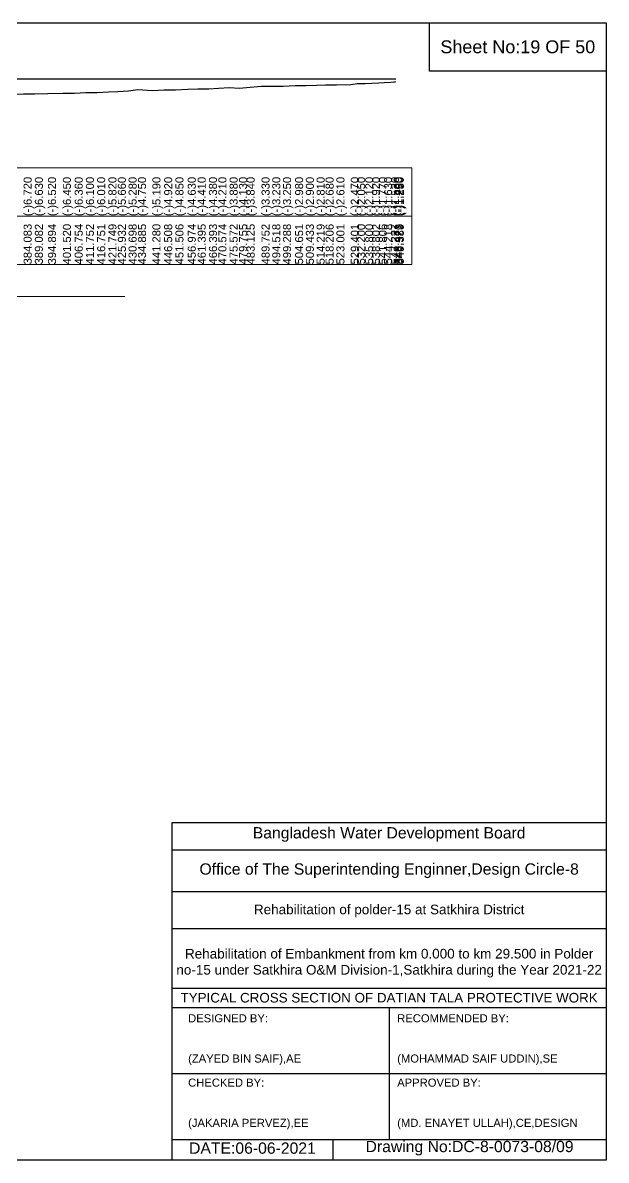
# Model space of a CAD drawing. Header units: inches. Extents: x 89000 to 845000, y -7071 to 18.
# Drawn here: x 376372 to 380000, y -7071 to 0 of the extents above; entities that cross this region are included whole.
import ezdxf

# ---------------------------------------------------------------- set-up
doc = ezdxf.new("R2010")
doc.units = ezdxf.units.IN
doc.header["$LTSCALE"] = 7
doc.header["$MEASUREMENT"] = 0
for name, color, linetype, lineweight in [('Cross section Data Border', 7, 'Continuous', 9), ('Cross Section Labels', 7, 'Continuous', 9), ('Existing_Bed_Level for Xsection', 7, 'Continuous', 25), ('Long Section Labels', 7, 'Continuous', 9)]:
    doc.layers.add(name, color=color, linetype=linetype, lineweight=lineweight)
doc.styles.get("Standard").update_dxf_attribs({"font": 'arial.ttf'})

msp = doc.modelspace()

# ---------------------------------------------------------------- linework, layer by layer
for points in [[(370000, 0), (380000, 0), (380000, -7071), (370000, -7071)], [(378900, 0), (380000, 0), (380000, -300), (378900, -300)]]:
    msp.add_lwpolyline(points, close=True)
for points in [[(377300, -7071), (377300, -4971), (380000, -4971)], [(377300, -5141), (380000, -5141)], [(377300, -5401), (380000, -5401)], [(377300, -5631), (380000, -5631)], [(377300, -6001), (380000, -6001)], [(377300, -6121), (380000, -6121)], [(378650, -6121), (378650, -6941)], [(377300, -6531), (380000, -6531)], [(377300, -6941), (380000, -6941)], [(378300, -6941), (378300, -7071)]]:
    msp.add_lwpolyline(points)
at = {"layer": 'Cross section Data Border'}
msp.add_lwpolyline([(370100, -902.44), (378791.44252, -902.44), (378791.44252, -1502.44), (370100, -1502.44)], close=True, dxfattribs=at)
msp.add_lwpolyline([(370100, -1202.44), (378791.44252, -1202.44)], dxfattribs=at)
at = {"layer": 'Cross Section Labels'}
msp.add_lwpolyline([(372685.72126, -1702.44), (374845.72126, -1702.44), (377005.72126, -1702.44)], dxfattribs=at)
at = {"layer": 'Existing_Bed_Level for Xsection'}
for points in [[(371000, -348.44), (378691.44252, -348.44)], [(376304.0049, -443.92), (376377.16654, -442.52), (376447.15155, -441.26), (376528.51119, -439.72), (376621.27459, -438.74), (376694.55916, -437.48), (376764.53294, -433.84), (376834.50735, -432.58), (376904.48237, -429.92), (376963.04687, -427.68), (377029.77578, -422.36), (377088.39059, -414.94), (377177.91939, -421.1), (377251.10582, -417.32), (377321.08915, -416.34), (377397.63237, -413.26), (377459.52475, -410.18), (377529.49554, -409.76), (377588.03764, -407.38), (377658.01202, -402.76), (377716.57204, -406.26), (377763.7534, -402.2), (377856.52769, -395.06), (377923.25126, -393.66), (377990.03891, -393.94), (378065.11911, -390.16), (378132.06225, -389.04), (378199.06355, -387.78), (378254.87781, -385.96), (378322.01338, -384.98), (378411.60846, -383.02), (378450.8021, -377.14), (378501.2047, -378.12), (378543.23326, -375.32), (378585.28734, -373.22), (378619.04902, -371.26), (378661.17302, -369.72), (378678.58841, -368.04), (378684.91613, -366.5), (378691.44252, -365.66)]]:
    msp.add_lwpolyline(points, dxfattribs=at)

# ---------------------------------------------------------------- texts
at = {"attachment_point": 5}
for s, insert, char_height in [('Sheet No:19 OF 50', (379450, -150), 80), ('Bangladesh Water Development Board', (378650, -5046), 70), ('Office of The Superintending Enginner,Design Circle-8', (378650, -5271), 70)]:
    msp.add_mtext(s, dxfattribs=dict(at, insert=insert, char_height=char_height))
for s, insert, char_height, width, attachment_point in [('Rehabilitation of polder-15 at Satkhira District', (378650, -5521), 60, 2800, 5), ('Rehabilitation of Embankment from km 0.000 to km 29.500 in Polder no-15 under Satkhira O&M Division-1,Satkhira during the Year 2021-22', (378650, -5846), 60, 2700, 5), ('TYPICAL CROSS SECTION OF DATIAN TALA PROTECTIVE WORK', (378650, -6061), 59.5765532, 2800, 5), ('DESIGNED BY:^J^J^J(ZAYED BIN SAIF),AE', (377400, -6321), 50, 1400, 4), ('RECOMMENDED BY:^J^J^J(MOHAMMAD SAIF UDDIN),SE', (378700, -6321), 50, 1400, 4), ('CHECKED BY:^J^J^J(JAKARIA PERVEZ),EE', (377400, -6721), 50, 1400, 4), ('APPROVED BY:^J^J^J(MD. ENAYET ULLAH),CE,DESIGN', (378700, -6721), 50, 1400, 4), ('DATE:06-06-2021', (377800, -6996), 70, 1400, 5), ('Drawing No:DC-8-0073-08/09', (379150, -6996), 70, 2200, 5)]:
    msp.add_mtext(s, dxfattribs=dict(insert=insert, char_height=char_height, width=width, attachment_point=attachment_point))
at = {"layer": 'Long Section Labels', "char_height": 50, "attachment_point": 1, "rotation": 90}
for s, insert in [('(-)6.720', (376377.16654, -1202.44)), ('(-)6.630', (376447.15155, -1202.44)), ('(-)6.520', (376528.51119, -1202.44)), ('(-)6.450', (376621.27459, -1202.44)), ('(-)6.360', (376694.55916, -1202.44)), ('(-)6.100', (376764.53294, -1202.44)), ('(-)6.010', (376834.50735, -1202.44)), ('(-)5.820', (376904.48237, -1202.44)), ('(-)5.660', (376963.04687, -1202.44)), ('(-)5.280', (377029.77578, -1202.44)), ('(-)4.750', (377088.39059, -1202.44)), ('(-)5.190', (377177.91939, -1202.44)), ('(-)4.920', (377251.10582, -1202.44)), ('(-)4.850', (377321.08915, -1202.44)), ('(-)4.630', (377397.63237, -1202.44)), ('(-)4.410', (377459.52475, -1202.44)), ('(-)4.380', (377529.49554, -1202.44)), ('(-)4.210', (377588.03764, -1202.44)), ('(-)3.880', (377658.01202, -1202.44)), ('(-)4.130', (377716.57204, -1202.44)), ('(-)3.840', (377763.7534, -1202.44)), ('(-)3.330', (377856.52769, -1202.44)), ('(-)3.230', (377923.25126, -1202.44)), ('(-)3.250', (377990.03891, -1202.44)), ('(-)2.980', (378065.11911, -1202.44)), ('(-)2.900', (378132.06225, -1202.44)), ('(-)2.810', (378199.06355, -1202.44)), ('(-)2.680', (378254.87781, -1202.44)), ('(-)2.610', (378322.01338, -1202.44)), ('(-)2.470', (378411.60846, -1202.44)), ('(-)2.050', (378450.8021, -1202.44)), ('(-)2.120', (378501.2047, -1202.44)), ('(-)1.920', (378543.23326, -1202.44)), ('(-)1.770', (378585.28734, -1202.44)), ('(-)1.630', (378619.04902, -1202.44)), ('(-)1.520', (378661.17302, -1202.44)), ('(-)1.400', (378678.58841, -1202.44)), ('(-)1.290', (378684.91613, -1202.44)), ('(-)1.230', (378691.44252, -1202.44)), ('384.083', (376377.16654, -1502.44)), ('389.082', (376447.15155, -1502.44)), ('394.894', (376528.51119, -1502.44)), ('401.520', (376621.27459, -1502.44)), ('406.754', (376694.55916, -1502.44)), ('411.752', (376764.53294, -1502.44)), ('416.751', (376834.50735, -1502.44)), ('421.749', (376904.48237, -1502.44)), ('425.932', (376963.04687, -1502.44)), ('430.698', (377029.77578, -1502.44)), ('434.885', (377088.39059, -1502.44)), ('441.280', (377177.91939, -1502.44)), ('446.508', (377251.10582, -1502.44)), ('451.506', (377321.08915, -1502.44)), ('456.974', (377397.63237, -1502.44)), ('461.395', (377459.52475, -1502.44)), ('466.393', (377529.49554, -1502.44)), ('470.574', (377588.03764, -1502.44)), ('475.572', (377658.01202, -1502.44)), ('479.755', (377716.57204, -1502.44)), ('483.125', (377763.7534, -1502.44)), ('489.752', (377856.52769, -1502.44)), ('494.518', (377923.25126, -1502.44)), ('499.288', (377990.03891, -1502.44)), ('504.651', (378065.11911, -1502.44)), ('509.433', (378132.06225, -1502.44)), ('514.219', (378199.06355, -1502.44)), ('518.206', (378254.87781, -1502.44)), ('523.001', (378322.01338, -1502.44)), ('529.401', (378411.60846, -1502.44)), ('532.200', (378450.8021, -1502.44)), ('535.800', (378501.2047, -1502.44)), ('538.802', (378543.23326, -1502.44)), ('541.806', (378585.28734, -1502.44)), ('544.218', (378619.04902, -1502.44)), ('547.227', (378661.17302, -1502.44)), ('548.471', (378678.58841, -1502.44)), ('548.923', (378684.91613, -1502.44)), ('549.389', (378691.44252, -1502.44))]:
    msp.add_mtext(s, dxfattribs=dict(at, insert=insert))

doc.saveas('drawing.dxf')
